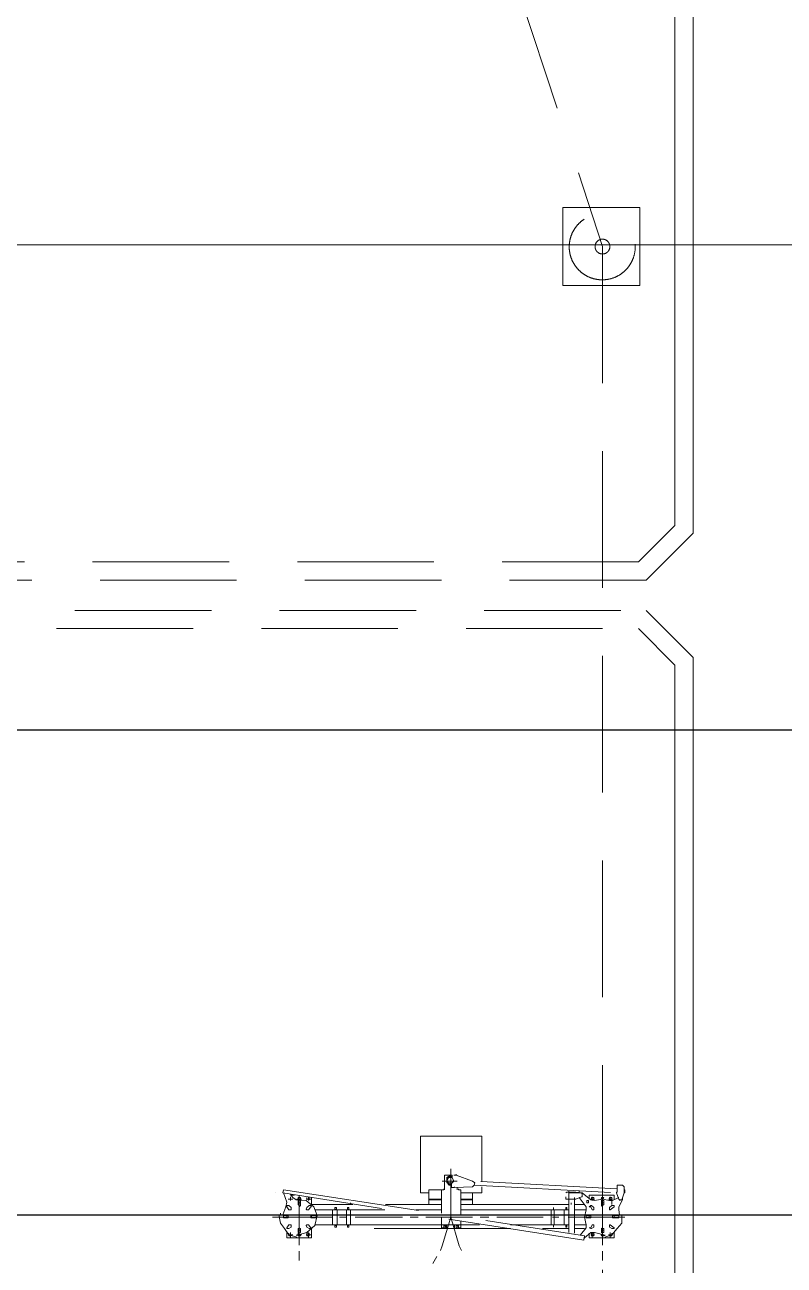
# Model space of a CAD drawing. Header units: millimetres. Extents: x 37084 to 180780, y -153145 to -16322.
# Drawn here: x 56984 to 63243, y -86659 to -76432 of the extents above; entities that cross this region are included whole.
import ezdxf

# ---------------------------------------------------------------- set-up
doc = ezdxf.new("R2010")
doc.units = ezdxf.units.MM
doc.header["$MEASUREMENT"] = 0
doc.linetypes.add('HIDDEN', pattern=[0.375, 0.25, -0.125])
for name, color, linetype in [('1_Day dan', 5, 'Continuous'), ('1_Tuonglai', 6, 'HIDDEN'), ('Muong cap GD nay', 3, 'Continuous'), ('Muong cap tuong lai', 6, 'HIDDEN')]:
    doc.layers.add(name, color=color, linetype=linetype)

# ---------------------------------------------------------------- blocks, each defined once
blk = doc.blocks.new('MC DUOG VONG 22kV')
at = {"color": 0, "linetype": 'ByBlock', "lineweight": -2, "ltscale": 4500}
for p, q in [((505052, 75845, 0), (505052, 75846, 0)), ((505052, 75846, 0), (505693, 75846, 0)), ((505052, 75845, 0), (505052, 75211, 0)), ((505693, 75846, 0), (505694, 75845, 0)), ((505694, 75845, 0), (505694, 75211, 0)), ((501559, 74287), (505373, 75537, 0)), ((505373, 75537, 0), (515868, 75537, 0)), ((505052, 75211, 0), (505052, 75211, 0)), ((505052, 75211, 0), (505693, 75211, 0)), ((505693, 75211, 0), (505694, 75211, 0))]:
    blk.add_line(p, q, dxfattribs=at)
for points in [[(513130, 75716), (513124, 75716), (513111, 75703)], [(513111, 75671), (513111, 75703)], [(513143, 75716), (513130, 75716)], [(513143, 75716), (513130, 75716)], [(513175, 75716), (513143, 75716)], [(513150, 75722), (513150, 75716)], [(513150, 75722), (513175, 75722)], [(513175, 75716), (513175, 75722)], [(513175, 75722), (513175, 75722)], [(513175, 75716), (513175, 75716)], [(513175, 75716), (513233, 75697)], [(513175, 75716), (513175, 75716)], [(513214, 75703), (513233, 75703), (513291, 75671), (513316, 75671), (513355, 75677), (513355, 75697)], [(513226, 75671), (513233, 75677), (513239, 75684)], [(513239, 75684), (513233, 75684), (513233, 75697)], [(513541, 75556), (513521, 75613), (513470, 75658), (513425, 75697), (513355, 75697)], [(513374, 75254), (513374, 75722)], [(513374, 75254), (513374, 75722)], [(513143, 75658), (513079, 74479)], [(513111, 75671), (513111, 75658), (513130, 75658)], [(513111, 74479), (513175, 75652)], [(513143, 75658), (513130, 75658)], [(513143, 75658), (513130, 75658)], [(513175, 75652), (513169, 75652), (513169, 75658), (513143, 75658)], [(513175, 75652), (513169, 75652)], [(513226, 75671), (513175, 75652)], [(513175, 75652), (513175, 75652)], [(513194, 75427), (513194, 75633)], [(513233, 75633), (513194, 75633)], [(513239, 75601), (513207, 75601)], [(513239, 75601), (513207, 75601)], [(513239, 75594), (513239, 75620), (513214, 75671)], [(513214, 75601), (513214, 75594), (513233, 75594), (513233, 75613), (513214, 75613), (513214, 75601)], [(513226, 75620), (513226, 75588)], [(513226, 75620), (513226, 75588)], [(513271, 75613), (513226, 75613)], [(513239, 75594), (513226, 75536), (513239, 75472)], [(513297, 75594), (513316, 75594), (513316, 75601), (513291, 75633), (513278, 75633), (513278, 75613), (513297, 75594)], [(513361, 75633), (513361, 75620), (513380, 75620), (513380, 75671), (513361, 75671), (513361, 75633)], [(513380, 75633), (513361, 75633)], [(513438, 75601), (513438, 75594), (513457, 75594), (513470, 75613), (513470, 75633), (513464, 75633), (513438, 75601)], [(513547, 75633), (513502, 75633)], [(513502, 75601), (513541, 75601)], [(513502, 75601), (513541, 75601)], [(513521, 75594), (513528, 75594), (513528, 75613), (513508, 75613)], [(513521, 75620), (513521, 75588)], [(513521, 75620), (513521, 75588)], [(513547, 75633), (513547, 75427)], [(513605, 75536), (513194, 75536)], [(513226, 75536), (513214, 75549), (513214, 75530), (513226, 75530)], [(513226, 75524), (513226, 75549)], [(513226, 75524), (513226, 75549)], [(513271, 75530), (513278, 75530), (513291, 75536), (513278, 75536), (513271, 75549), (513239, 75549), (513239, 75536), (513233, 75536), (513239, 75530), (513271, 75530)], [(513258, 75549), (513258, 75530)], [(513470, 75549), (513470, 75536), (513464, 75536), (513470, 75530), (513502, 75530), (513508, 75536), (513502, 75536), (513502, 75549), (513470, 75549)], [(513483, 75549), (513483, 75530)], [(513528, 75549), (513521, 75549), (513502, 75472), (513502, 75440), (513547, 75389)], [(513528, 75556), (513521, 75556)], [(513521, 75530), (513528, 75530), (513528, 75549), (513521, 75536)], [(513521, 75524), (513521, 75549)], [(513521, 75524), (513521, 75549)], [(513733, 75536), (513656, 75536)], [(513175, 72902), (513150, 72908), (513528, 75389)], [(513175, 75344), (513175, 75370), (513233, 75440), (513239, 75472)], [(513566, 75383), (513175, 72902)], [(513226, 75427), (513194, 75427)], [(513239, 75453), (513207, 75453)], [(513239, 75453), (513207, 75453)], [(513214, 75453), (513214, 75447), (513233, 75447), (513233, 75466), (513214, 75466), (513214, 75453)], [(513316, 75402), (513291, 75402), (513214, 75344)], [(513226, 75440), (513226, 75472)], [(513226, 75440), (513226, 75472)], [(513239, 75421), (513258, 75421), (513258, 75408), (513252, 75408)], [(513239, 75421), (513239, 75408), (513239, 75421)], [(513239, 75421), (513252, 75421)], [(513239, 75421), (513239, 75421)], [(513252, 75408), (513239, 75408), (513252, 75408)], [(513258, 75421), (513252, 75421)], [(513252, 75421), (513258, 75421)], [(513258, 75408), (513252, 75408)], [(513258, 75421), (513258, 75408)], [(513271, 75306), (513271, 75389)], [(513271, 75306), (513271, 75389)], [(513316, 75453), (513316, 75466), (513297, 75466), (513278, 75447), (513278, 75440), (513291, 75427), (513291, 75440), (513316, 75453)], [(513316, 75306), (513316, 75402)], [(513316, 75402), (513374, 75389), (513438, 75402)], [(513380, 75427), (513380, 75440), (513361, 75440), (513361, 75402), (513380, 75402), (513380, 75427)], [(513380, 75427), (513361, 75427)], [(513457, 75466), (513438, 75466), (513438, 75453), (513464, 75440), (513464, 75427), (513470, 75440), (513470, 75447), (513457, 75466)], [(513438, 75402), (513438, 75306)], [(513521, 75357), (513464, 75402), (513438, 75402)], [(513470, 75389), (513470, 75306)], [(513502, 75453), (513541, 75453)], [(513502, 75453), (513541, 75453)], [(513508, 75453), (513508, 75447), (513528, 75447), (513528, 75466), (513508, 75466), (513508, 75453)], [(513547, 75427), (513508, 75427)], [(513521, 75440), (513521, 75472)], [(513521, 75440), (513521, 75472)], [(513528, 75389), (513566, 75383)], [(513566, 75383), (513553, 75383)], [(513175, 75261), (513175, 75344), (513162, 75344)], [(513169, 75318), (513175, 75363)], [(513169, 75318), (513169, 75261)], [(513207, 75363), (513207, 75370), (513188, 75370), (513175, 75363)], [(513207, 75363), (513226, 75318)], [(513226, 75306), (513214, 75306)], [(513226, 75318), (513226, 75306)], [(513508, 75306), (513226, 75306)], [(513226, 75306), (513226, 75261)], [(513271, 75280), (513258, 75280)], [(513162, 75261), (513271, 75261), (513239, 75261)], [(513169, 75261), (513169, 75242)], [(513169, 75261), (513169, 75242)], [(513169, 75242), (513175, 75235), (513175, 75235)], [(513207, 75235), (513226, 75235), (513226, 75242)], [(513226, 75261), (513214, 75261)], [(513226, 75261), (513502, 75261)], [(513226, 75261), (513226, 75242)], [(513271, 74370), (513271, 75261)], [(513310, 75235), (513310, 75242), (513297, 75242), (513297, 75235), (513310, 75235)], [(513310, 75235), (513310, 75242), (513297, 75242), (513297, 75235), (513310, 75235)], [(513316, 74370), (513316, 75261)], [(513438, 75261), (513316, 75261)], [(513316, 75222), (513438, 75222)], [(513374, 75126), (513374, 75177)], [(513374, 75126), (513374, 75177)], [(513438, 75261), (513438, 74780)], [(513457, 75235), (513457, 75242), (513444, 75242), (513444, 75235), (513457, 75235)], [(513457, 75235), (513457, 75242), (513444, 75242), (513444, 75235), (513457, 75235)], [(513470, 75261), (513470, 75043)], [(513310, 75133), (513310, 75133), (513297, 75133), (513297, 75133), (513310, 75133)], [(513310, 75133), (513310, 75133), (513297, 75133), (513297, 75133), (513310, 75133)], [(513438, 75139), (513316, 75139)], [(513316, 75113), (513438, 75113)], [(513457, 75133), (513457, 75133), (513444, 75133), (513444, 75133), (513457, 75133)], [(513457, 75133), (513457, 75133), (513444, 75133), (513444, 75133), (513457, 75133)], [(513374, 74665), (513374, 75049)], [(513374, 74665), (513374, 75049)], [(513470, 74780), (513470, 73139)], [(513374, 74530), (513374, 74601)], [(513374, 74530), (513374, 74601)], [(512707, 74543), (512707, 74036), (513175, 74036)], [(513085, 74543), (512707, 74543)], [(513028, 74331), (513079, 74466)], [(513130, 74318), (513124, 74466), (513111, 74479), (513092, 74485), (513079, 74466)], [(513175, 74543), (513124, 74543)], [(513175, 74370), (513175, 74543)], [(513175, 74466), (513271, 74466)], [(513226, 74370), (513226, 74466)], [(513233, 74370), (513233, 74466)], [(513374, 74081), (513374, 74466)], [(513374, 74081), (513374, 74466)], [(513438, 74524), (513438, 74370)], [(513150, 74351), (513143, 74351)], [(513150, 74351), (513150, 74370)], [(513361, 74370), (513150, 74370)], [(513374, 74286), (513611, 74357), (513650, 74376)], [(513438, 74370), (513406, 74370)], [(513438, 74370), (513425, 74370)], [(513438, 74370), (513438, 74351)], [(513438, 74370), (513464, 74370), (513464, 74331)], [(513438, 74351), (513438, 74229)], [(513444, 74351), (513438, 74351)], [(513457, 74351), (513444, 74338), (513444, 74331), (513457, 74331)], [(513457, 74351), (513444, 74351)], [(513444, 74338), (513444, 74351), (513457, 74351), (513444, 74351)], [(513457, 74351), (513444, 74351)], [(513444, 74351), (513444, 74338)], [(513457, 74351), (513444, 74351)], [(513464, 74370), (513457, 74370)], [(513470, 74351), (513457, 74351)], [(513374, 74286), (512976, 74286)], [(513028, 74331), (513021, 74331)], [(513028, 74338), (513028, 74338)], [(513028, 74331), (513028, 74312)], [(513028, 74299), (513028, 74293)], [(513047, 74299), (513028, 74299)], [(513028, 74235), (513028, 74299)], [(513028, 74293), (513028, 74286)], [(513041, 74286), (513028, 74286)], [(513041, 74286), (513028, 74286)], [(513041, 74286), (513028, 74286), (513047, 74254), (513085, 74254), (513105, 74267)], [(513041, 74286), (513047, 74254), (513092, 74254), (513105, 74286), (513092, 74299), (513079, 74312), (513047, 74299), (513041, 74286)], [(513041, 74293), (513041, 74299)], [(513047, 74299), (513041, 74299)], [(513047, 74299), (513041, 74293)], [(513041, 74286), (513041, 74293)], [(513041, 74286), (513060, 74254), (513085, 74254), (513105, 74274)], [(513047, 74286), (513047, 74267), (513079, 74254), (513092, 74267), (513092, 74299), (513079, 74312), (513047, 74299), (513047, 74286)], [(513066, 74254), (513060, 74254)], [(513079, 74254), (513066, 74254)], [(513066, 74254), (513079, 74254)], [(513079, 74338), (513079, 74216)], [(513105, 74293), (513092, 74293)], [(513105, 74293), (513105, 74286)], [(513124, 74293), (513105, 74293)], [(513105, 74286), (513105, 74293)], [(513105, 74286), (513105, 74274)], [(513105, 74267), (513111, 74274), (513111, 74286)], [(513105, 74274), (513105, 74267)], [(513111, 74286), (513124, 74293)], [(513124, 74293), (513111, 74293)], [(513130, 74318), (513124, 74318)], [(513130, 74338), (513150, 74338)], [(513130, 74318), (513130, 74293)], [(513650, 74203), (513611, 74216), (513374, 74286)], [(513438, 74318), (513464, 74318)], [(513464, 74254), (513438, 74254)], [(513444, 74235), (513444, 74229), (513444, 74248), (513438, 74235), (513444, 74235)], [(513444, 74248), (513438, 74248)], [(513444, 74338), (513444, 74331), (513444, 74338)], [(513444, 74331), (513457, 74331), (513444, 74331)], [(513457, 74331), (513444, 74331)], [(513457, 74248), (513444, 74235), (513444, 74229), (513457, 74229)], [(513444, 74248), (513457, 74248)], [(513457, 74248), (513444, 74248)], [(513457, 74248), (513444, 74248)], [(513464, 74331), (513457, 74331)], [(513457, 74331), (513470, 74331)], [(513457, 74331), (513464, 74331)], [(513464, 74248), (513457, 74248)], [(513470, 74248), (513457, 74248)], [(513464, 74229), (513464, 74248)], [(513150, 74235), (513028, 74235)], [(513028, 74235), (513028, 74235)], [(513150, 74229), (513143, 74229)], [(513150, 74210), (513150, 74229)], [(513150, 74210), (513342, 74210)], [(513150, 74107), (513150, 74210)], [(513226, 74107), (513226, 74210)], [(513233, 74107), (513233, 74210)], [(513271, 73748), (513271, 74210)], [(513316, 73998), (513316, 74210)], [(513380, 74210), (513438, 74210)], [(513438, 74210), (513425, 74210)], [(513438, 74229), (513438, 74210)], [(513438, 74210), (513464, 74210), (513464, 74216)], [(513438, 74210), (513438, 73165)], [(513444, 74229), (513457, 74229)], [(513457, 74229), (513444, 74229)], [(513444, 74229), (513457, 74229)], [(513457, 74229), (513470, 74229)], [(513464, 74210), (513457, 74210)], [(513464, 74216), (513464, 74229)], [(513758, 74139), (513701, 74171)], [(513150, 74107), (513271, 74107)], [(513175, 74036), (513175, 74107)], [(513374, 73953), (513374, 74017)], [(513374, 73953), (513374, 74017)], [(513374, 73498), (513374, 73889)], [(513374, 73498), (513374, 73889)], [(513316, 73165), (513316, 73742)], [(513271, 73460), (513258, 73460)], [(513271, 73139), (513271, 73479)], [(513310, 73434), (513310, 73447), (513297, 73447), (513297, 73434), (513310, 73434)], [(513316, 73460), (513438, 73460)], [(513457, 73434), (513457, 73447), (513444, 73447), (513444, 73434), (513457, 73434)], [(513310, 73331), (513310, 73344), (513297, 73344), (513297, 73331), (513310, 73331)], [(513438, 73427), (513316, 73427)], [(513316, 73351), (513438, 73351)], [(513374, 73370), (513374, 73427)], [(513374, 73370), (513374, 73427)], [(513457, 73331), (513457, 73344), (513444, 73344), (513444, 73331), (513457, 73331)], [(513271, 73165), (513271, 73286)], [(513438, 73312), (513316, 73312)], [(513374, 72818), (513374, 73306)], [(513374, 72818), (513374, 73306)], [(513214, 73139), (513258, 73139)], [(513226, 73133), (513226, 73094)], [(513226, 73133), (513226, 73094)], [(513521, 73030), (513502, 73101), (513444, 73165), (513361, 73184), (513291, 73158), (513239, 73094), (513233, 73011)], [(513258, 73139), (513252, 73139)], [(513258, 73139), (513271, 73139)], [(513297, 73101), (513310, 73094), (513316, 73101), (513316, 73113), (513291, 73133), (513291, 73139), (513278, 73133), (513278, 73120), (513297, 73101)], [(513361, 73139), (513361, 73133), (513380, 73133), (513380, 73177), (513361, 73177), (513361, 73139)], [(513361, 73139), (513380, 73139)], [(513438, 73113), (513438, 73101), (513444, 73094), (513457, 73101), (513470, 73120), (513470, 73133), (513464, 73139), (513464, 73133), (513438, 73113)], [(513470, 73139), (513483, 73139)], [(513483, 73139), (513470, 73139)], [(513483, 73139), (513547, 73139)], [(513521, 73133), (513521, 73094)], [(513521, 73133), (513521, 73094)], [(513547, 73139), (513547, 72934)], [(513605, 73036), (513194, 73036)], [(513239, 73113), (513207, 73113)], [(513239, 73113), (513207, 73113)], [(513226, 73120), (513214, 73120)], [(513214, 73101), (513226, 73101), (513233, 73113), (513233, 73120), (513226, 73120)], [(513226, 73049), (513214, 73049), (513214, 73030), (513226, 73030)], [(513528, 73036), (513214, 73036)], [(513528, 73036), (513214, 73036)], [(513226, 73017), (513226, 73056)], [(513226, 73017), (513226, 73056)], [(513271, 73030), (513278, 73036), (513291, 73036), (513278, 73049), (513239, 73049), (513233, 73036), (513239, 73036), (513239, 73030), (513271, 73030)], [(513258, 73030), (513258, 73049)], [(513470, 73049), (513464, 73036), (513470, 73036), (513470, 73030), (513502, 73030), (513502, 73036), (513508, 73036), (513502, 73049), (513470, 73049)], [(513483, 73030), (513483, 73049)], [(513502, 73113), (513541, 73113)], [(513502, 73113), (513541, 73113)], [(513508, 73113), (513508, 73101), (513528, 73101), (513528, 73120), (513508, 73120), (513508, 73113)], [(513521, 73030), (513508, 73030)], [(513521, 73017), (513521, 73056)], [(513521, 73017), (513521, 73056)], [(513521, 73030), (513528, 73030), (513528, 73049), (513521, 73049)], [(513733, 73036), (513656, 73036)], [(513355, 72902), (513291, 72927), (513252, 72934), (513175, 72908)], [(513188, 72966), (513214, 72985), (513233, 73011)], [(513194, 72966), (513194, 72998)], [(513239, 72966), (513207, 72966)], [(513239, 72966), (513207, 72966)], [(513226, 72947), (513226, 72985)], [(513226, 72947), (513226, 72985)], [(513291, 72927), (513252, 72934)], [(513316, 72953), (513316, 72972), (513297, 72972), (513278, 72953), (513278, 72934), (513291, 72934), (513316, 72953)], [(513355, 72870), (513425, 72883), (513470, 72915), (513521, 72953), (513541, 73017)], [(513380, 72934), (513380, 72947), (513361, 72947), (513361, 72908), (513380, 72908), (513380, 72934)], [(513361, 72934), (513380, 72934)], [(513457, 72972), (513438, 72972), (513438, 72953), (513464, 72934), (513470, 72934), (513470, 72953), (513457, 72972)], [(513502, 72966), (513541, 72966)], [(513502, 72966), (513541, 72966)], [(513502, 72934), (513547, 72934)], [(513508, 72953), (513528, 72953), (513528, 72966), (513521, 72972)], [(513521, 73017), (513528, 73017)], [(513521, 72947), (513521, 72985)], [(513521, 72947), (513521, 72985)], [(513175, 72844), (513175, 72844)], [(513355, 72883), (513342, 72883)], [(513355, 72883), (513355, 72889)]]:
    blk.add_lwpolyline(points, dxfattribs=at)
for centre, radius in [((505375, 75535, 0), 272), ((505373, 75537, 0), 61.1)]:
    blk.add_circle(centre, radius, dxfattribs=at)

msp = doc.modelspace()

# ---------------------------------------------------------------- linework, layer by layer
at = {"layer": '1_Day dan'}
for p, q in [((52475.3, -78244.6, 0), (93893.8, -78245.2, 0)), ((52474.6, -82244.6, 0), (93893.2, -82245.2, 0)), ((52474, -86244.6, 0), (93892.5, -86245.2, 0))]:
    msp.add_line(p, q, dxfattribs=at)
at = {"layer": 'Muong cap GD nay', "lineweight": 15}
for p, q in [((62492.9, -76187.4, 0), (62492.9, -80622.7, 0)), ((62342.9, -76249.5, 0), (62342.9, -80560.6, 0)), ((62342.9, -80560.6, 0), (62042.9, -80860.6, 0)), ((62492.9, -80622.7, 0), (62105, -81010.6, 0)), ((62105, -81260.6, 0), (62492.9, -81648.4, 0)), ((62042.9, -81410.6, 0), (62342.9, -81710.6, 0)), ((62342.9, -81710.6, 0), (62342.9, -92658, 0)), ((62492.9, -81648.4, 0), (62492.9, -92720.1, 0))]:
    msp.add_line(p, q, dxfattribs=at)
at = {"layer": 'Muong cap tuong lai', "color": 6, "lineweight": 20, "ltscale": 4500}
for p, q in [((62042.9, -80860.6, 0), (52183.8, -80860.6, 0)), ((62105, -81010.6, 0), (52333.8, -81010.6, 0)), ((52333.8, -81260.6, 0), (62105, -81260.6, 0)), ((52183.8, -81410.6, 0), (62042.9, -81410.6, 0))]:
    msp.add_line(p, q, dxfattribs=at)

# ---------------------------------------------------------------- block references
at = {"layer": '1_Tuonglai', "color": 6, "lineweight": 20, "ltscale": 4500, "rotation": 270}
msp.add_blockref('MC DUOG VONG 22kV', (-13791.8, 427112.5, 0), dxfattribs=at)

doc.saveas('drawing.dxf')
